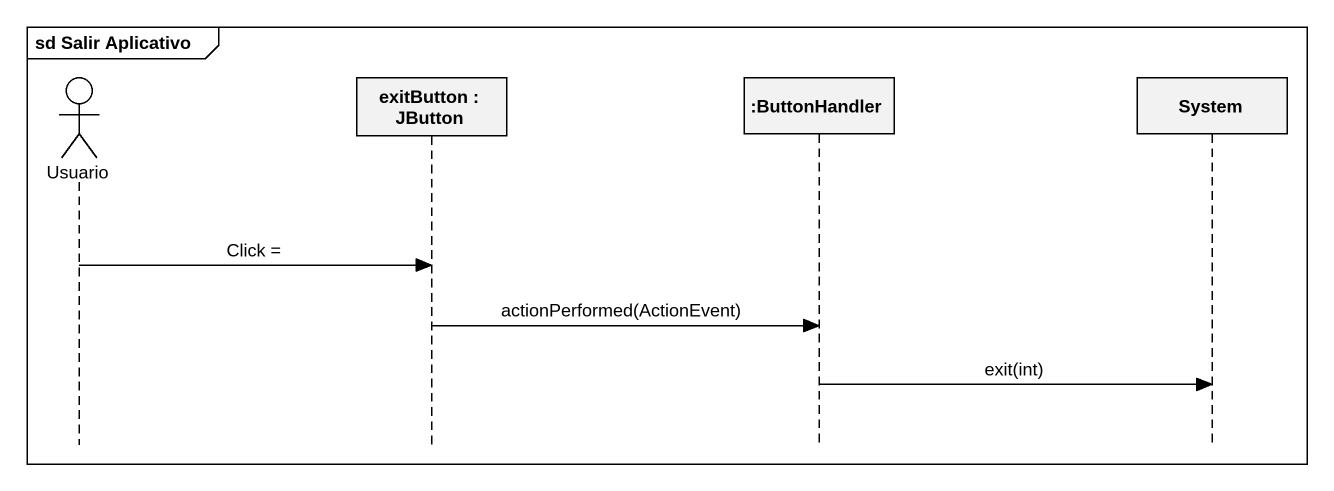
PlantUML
@startuml
mainframe sd Salir Aplicativo
hide footbox
actor Usuario
participant "exitButton : JButton" as exitButton
participant ":ButtonHandler" as ButtonHandler
participant System

Usuario -> exitButton : Click =
exitButton -> ButtonHandler : actionPerformed(ActionEvent)
ButtonHandler -> System : exit(int)
@enduml
